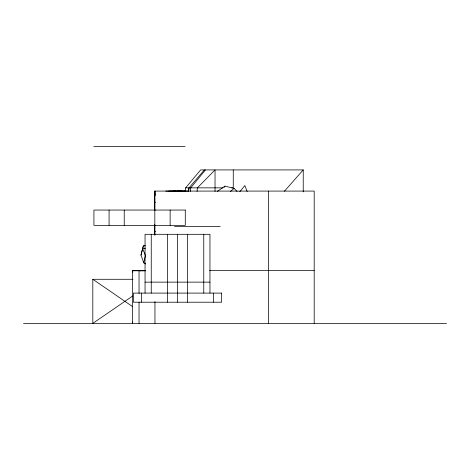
<?xml version="1.0" encoding="UTF-8"?>
<svg xmlns="http://www.w3.org/2000/svg" width="470" height="470" viewBox="0 0 470 470"><rect width="100%" height="100%" fill="white"/><g stroke="black" fill="none" stroke-linecap="round" stroke-linejoin="round"><path stroke-width="0.7" d="M197.065 191.408L197.394 187.853L215.037 169.917L215.037 191.408M190.291 191.408L190.726 187.853L205.443 169.917M188.552 191.408L189.005 187.853L204.385 169.917M188.546 191.408L189.005 187.853M185.115 191.408L185.638 187.853L200.631 169.917L303.232 169.917L303.232 191.883M145.289 263.899L143.703 262.689L140.971 255.11L143.362 245.922L145.447 245.469M140.971 255.11L143.362 245.922L144.754 245.798M132.763 321.997L132.346 323.378L132.346 270.791L135.337 270.462M224.225 187.342L224.983 186.12L234.101 188.394L237.068 191.46M239.741 191.784L244.858 185.55L247.173 191.607M284.385 191.278L303.232 169.917M230.259 191.654L234.101 188.394M217.293 191.408L224.983 186.12M132.634 296.024L92.813 323.378L92.813 279.28L132.934 279.28M145.488 248.195L142.674 248.748L145.488 255.598L143.703 262.689L145.336 263.864M145.547 270.655L139.038 270.791L139.038 293.433M165.722 191.084L175.522 191.079M168.871 191.067L179.587 191.067M173.078 191.055L181.449 191.055M177.261 191.079L188.799 191.084M93.771 146.622L185.127 146.622M185.638 187.853L223.056 187.853M231.804 187.853L233.261 187.853L233.261 169.917M179.052 191.067L185.656 191.067M154.383 202.247L155.529 202.247M174.529 226.517L220.207 226.517M154.436 231.422L155.547 231.422M209.561 270.462L314.195 270.462M145.347 270.791L132.346 270.791L132.763 272.171M145.048 282.135L209.961 282.135M23.5 323.378L446.5 323.378M134.855 270.462L145.412 270.72M92.813 279.28L132.634 306.64M155.37 195.414L154.953 191.084L154.953 210.566M314.195 323.378L314.195 191.084L154.383 191.084L154.383 210.249M268.54 191.084L268.54 323.378M213.533 293.098L213.533 302.21M209.961 293.098L209.961 234.301L145.048 234.301L145.048 293.098M203.763 234.301L203.763 293.098M187.536 234.301L187.536 302.21M177.501 234.301L177.501 302.21M170.134 210.049L170.134 225.347M167.473 234.301L167.473 302.21M154.953 225.001L154.953 235.106M154.953 301.634L154.953 323.378M154.83 210.049L154.83 225.347M154.383 224.795L154.383 234.976M151.246 234.301L151.246 293.098M141.476 293.098L141.476 302.21M139.038 302.198L139.038 323.378M124.227 210.049L124.227 225.347M109.075 210.049L109.075 225.347M185.28 210.049L93.924 210.049L93.924 225.347L185.28 225.347L185.28 210.049M221.646 293.098L133.363 293.098L133.363 302.21L221.646 302.21L221.646 293.098"/></g></svg>
